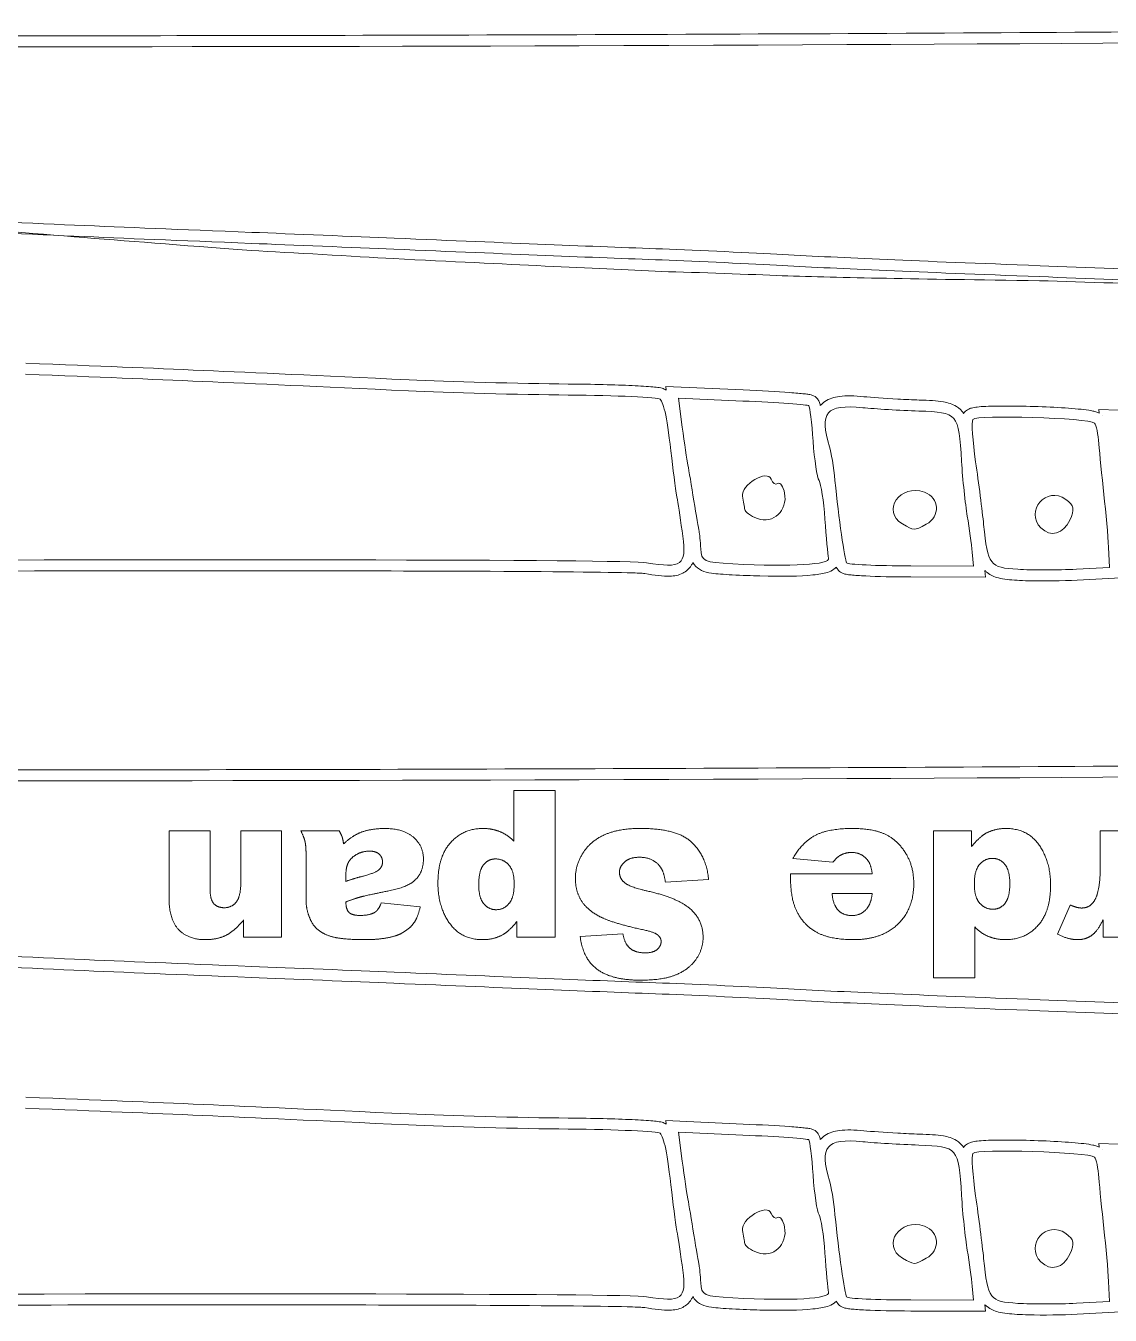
# Model space of a CAD drawing. Header units: millimetres. Extents: x 0 to 1091, y 0 to 786.
# Drawn here: x 519.5 to 814.9, y 61.6 to 413 of the extents above; entities that cross this region are included whole.
import ezdxf

# ---------------------------------------------------------------- set-up
doc = ezdxf.new("R2010")
doc.units = ezdxf.units.MM
doc.layers.get('0').update_dxf_attribs({"lineweight": 5})

msp = doc.modelspace()

# ---------------------------------------------------------------- linework, layer by layer
at = {"color": 1}
for p, q in [((693.95, 313.72), (693.82, 314.66)), ((693.82, 314.66), (714.93, 313.73)), ((698.34, 303.62), (697.28, 311.51)), ((697.28, 311.51), (714.79, 310.73)), ((811.77, 308.46), (828.77, 307.88)), ((811.88, 307.45), (811.77, 308.46)), ((814.44, 270.87), (814.68, 265.39)), ((777.34, 269.56), (777.67, 265.75)), ((777.67, 265.75), (760.61, 265.79)), ((780.79, 264.51), (780.95, 262.74)), ((814.68, 265.39), (805.7, 264.91)), ((780.95, 262.74), (760.61, 262.79)), ((817.81, 262.56), (805.87, 261.91)), ((652.46, 190.79), (652.46, 204.62)), ((652.46, 204.62), (663.68, 204.62)), ((663.68, 204.62), (663.68, 164.62)), ((558.55, 175.18), (558.55, 193.6)), ((558.55, 193.6), (569.71, 193.6)), ((569.71, 193.6), (569.71, 177.67)), ((578.08, 179.69), (578.08, 193.6)), ((578.08, 193.6), (589.19, 193.6)), ((589.19, 193.6), (589.19, 164.62)), ((594.46, 193.6), (604.88, 193.6)), ((766.76, 153.6), (766.76, 193.6)), ((766.76, 193.6), (777.16, 193.6)), ((777.16, 193.6), (777.16, 189.32)), ((812.19, 183.89), (812.19, 193.6)), ((812.19, 193.6), (823.35, 193.6)), ((595.85, 174.64), (595.85, 187.43)), ((739.39, 185.09), (728.45, 186.1)), ((606.71, 181.62), (606.71, 179.85)), ((705.51, 180.37), (693.75, 179.63)), ((727.83, 181.87), (750.09, 181.87)), ((727.83, 180.61), (727.83, 181.87)), ((750.06, 176.55), (739.12, 176.55)), ((616.34, 174.01), (626.95, 172.89)), ((800.54, 165.5), (803.98, 173.41)), ((578.85, 164.62), (578.85, 169.34)), ((653.28, 164.62), (653.28, 168.91)), ((812.96, 164.62), (812.96, 169.37)), ((670.53, 164.84), (682.18, 165.52)), ((777.98, 167.46), (777.98, 153.6)), ((589.19, 164.62), (578.85, 164.62)), ((663.68, 164.62), (653.28, 164.62)), ((823.35, 164.62), (812.96, 164.62)), ((777.98, 153.6), (766.76, 153.6)), ((693.95, 113.72), (693.82, 114.66)), ((693.82, 114.66), (714.93, 113.73)), ((698.34, 103.62), (697.28, 111.51)), ((697.28, 111.51), (714.79, 110.73)), ((811.77, 108.46), (828.77, 107.88)), ((811.88, 107.45), (811.77, 108.46)), ((814.44, 70.87), (814.68, 65.39)), ((777.34, 69.56), (777.67, 65.75)), ((777.67, 65.75), (760.61, 65.79)), ((780.79, 64.51), (780.95, 62.74)), ((814.68, 65.39), (805.7, 64.91)), ((780.95, 62.74), (760.61, 62.79)), ((817.81, 62.56), (805.87, 61.91))]:
    msp.add_line(p, q, dxfattribs=at)
for centre, start, end in [((777.52, 305.72), 148.2835, 148.2837), ((810.62, 304.7), 45.0014, 45.0016), ((743.09, 266.62), 210.7727, 210.7747), ((777.52, 105.72), 148.2835, 148.2837), ((810.62, 104.7), 45.0014, 45.0016), ((743.09, 66.62), 210.7727, 210.7747)]:
    msp.add_arc(centre, 3, start, end, dxfattribs=at)
for points, knots in [([(412.38, 410.99), (412.41, 410.98), (412.56, 410.96), (412.76, 410.95), (413.5, 410.89), (415.04, 410.83), (417.18, 410.77), (424.88, 410.57), (440.73, 410.43), (462.29, 410.35), (525.94, 410.1), (639.62, 410.34), (743.53, 410.84), (799.95, 411.12), (853.49, 411.47), (894.59, 411.87), (923.87, 412.16), (946.84, 412.47), (960, 412.79), (962.4, 412.85), (964.47, 412.91), (966.19, 412.96)], [0.0022543, 0.0022543, 0.0022543, 0.0022543, 0.0129974, 0.0129974, 0.0129974, 0.0511166, 0.0511166, 0.0511166, 0.1885339, 0.1885339, 0.1885339, 0.5942669, 0.5942669, 0.5942669, 0.8145502, 0.8145502, 0.8145502, 0.9714567, 0.9714567, 0.9714567, 1, 1, 1, 1]), ([(667.28, 315.36), (673.94, 315.3), (680.1, 315.14), (684.68, 314.93), (686.98, 314.82), (688.87, 314.71), (690.29, 314.58), (691, 314.52), (691.57, 314.45), (692.08, 314.37), (692.34, 314.33), (692.57, 314.29), (692.86, 314.21), (693.01, 314.16), (693.18, 314.11), (693.43, 314), (693.57, 313.94), (693.73, 313.87), (693.95, 313.72)], [0, 0, 0, 0, 0.5, 0.5, 0.5, 0.75, 0.75, 0.75, 0.875, 0.875, 0.875, 0.9375, 0.9375, 0.9375, 0.9708682, 0.9708682, 0.9708682, 0.9890761, 0.9890761, 0.9890761, 0.9890761]), ([(714.93, 313.73), (719.77, 313.51), (724.22, 313.26), (727.53, 313.02), (729.18, 312.9), (730.54, 312.79), (731.55, 312.69), (732.06, 312.63), (732.47, 312.58), (732.84, 312.52), (733.02, 312.49), (733.19, 312.47), (733.41, 312.41), (733.53, 312.38), (733.65, 312.35), (733.86, 312.27), (734, 312.21), (734.18, 312.15), (734.49, 311.94), (734.61, 311.85), (734.76, 311.74), (734.94, 311.57)], [0, 0, 0, 0, 0.5, 0.5, 0.5, 0.75, 0.75, 0.75, 0.875, 0.875, 0.875, 0.9375, 0.9375, 0.9375, 0.96875, 0.96875, 0.96875, 0.9909939, 0.9909939, 0.9909939, 0.9999993, 0.9999993, 0.9999993, 0.9999993]), ([(734.94, 311.57), (735.33, 311.17), (735.44, 310.93), (735.53, 310.74), (735.71, 310.38), (735.76, 310.2), (735.81, 310.02), (735.86, 309.83), (735.9, 309.66), (735.93, 309.49)], [0, 0, 0, 0, 0.0390532, 0.0390532, 0.0390532, 0.1130488, 0.1130488, 0.1130488, 0.1869036, 0.1869036, 0.1869036, 0.1869036]), ([(735.93, 309.49), (736.31, 309.92), (736.73, 310.29), (737.18, 310.6), (738.39, 311.4), (739.74, 311.78), (741.16, 311.97), (743.09, 312.23), (745.24, 312.15), (747.82, 311.9)], [0.5051432, 0.5051432, 0.5051432, 0.5051432, 0.5740705, 0.5740705, 0.5740705, 0.7554524, 0.7554524, 0.7554524, 1, 1, 1, 1]), ([(747.82, 311.9), (749.82, 311.7), (753.41, 311.45), (757.04, 311.26), (759.06, 311.15), (761.09, 311.05), (762.89, 310.99)], [0, 0, 0, 0, 0.64318, 0.64318, 0.64318, 1, 1, 1, 1]), ([(762.89, 310.99), (765.56, 310.9), (767.64, 310.83), (769.52, 310.49), (770.73, 310.27), (771.91, 309.92), (772.99, 309.24), (773.76, 308.75), (774.45, 308.08), (774.99, 307.33)], [0, 0, 0, 0, 0.25, 0.25, 0.25, 0.4118412, 0.4118412, 0.4118412, 0.5281741, 0.5281741, 0.5281741, 0.5281741]), ([(774.97, 307.3), (775.34, 307.9), (775.73, 308.16), (776.02, 308.34), (776.5, 308.64), (776.8, 308.72), (777.08, 308.8), (777.65, 308.96), (778.13, 309.03), (778.7, 309.09), (780.06, 309.24), (781.82, 309.32), (783.94, 309.35), (788.72, 309.42), (795.16, 309.26), (800.6, 308.96), (803.32, 308.8), (805.78, 308.61), (807.7, 308.39), (808.66, 308.27), (809.47, 308.16), (810.19, 308), (810.55, 307.93), (810.88, 307.85), (811.24, 307.72), (811.43, 307.66), (811.63, 307.58), (811.88, 307.45)], [0, 0, 0, 0, 0.0201185, 0.0201185, 0.0201185, 0.0537207, 0.0537207, 0.0537207, 0.1211751, 0.1211751, 0.1211751, 0.2802777, 0.2802777, 0.2802777, 0.6401389, 0.6401389, 0.6401389, 0.8200694, 0.8200694, 0.8200694, 0.9100347, 0.9100347, 0.9100347, 0.9550174, 0.9550174, 0.9550174, 0.9782004, 0.9782004, 0.9782004, 0.9782004]), ([(688.13, 263.73), (688.1, 263.73), (687.95, 263.75), (687.75, 263.76), (687.01, 263.82), (685.47, 263.88), (683.33, 263.94), (675.63, 264.14), (659.78, 264.28), (638.22, 264.36), (574.57, 264.61), (460.89, 264.38), (356.98, 263.87), (300.56, 263.6), (247.02, 263.24), (205.92, 262.84), (176.64, 262.55), (153.67, 262.24), (140.51, 261.92), (138.11, 261.87), (136.04, 261.81), (134.32, 261.75)], [0.0022543, 0.0022543, 0.0022543, 0.0022543, 0.0129974, 0.0129974, 0.0129974, 0.0511166, 0.0511166, 0.0511166, 0.1885339, 0.1885339, 0.1885339, 0.5942669, 0.5942669, 0.5942669, 0.8145502, 0.8145502, 0.8145502, 0.9714567, 0.9714567, 0.9714567, 1, 1, 1, 1]), ([(701.19, 266.73), (701.07, 266.45), (700.94, 266.18), (700.77, 265.91), (700.24, 265.02), (699.38, 264.25), (698.46, 263.79), (697.33, 263.23), (696.17, 263.06), (694.97, 263.02), (693.03, 262.96), (690.88, 263.25), (688.13, 263.73)], [0.3597633, 0.3597633, 0.3597633, 0.3597633, 0.4025554, 0.4025554, 0.4025554, 0.5444574, 0.5444574, 0.5444574, 0.7188133, 0.7188133, 0.7188133, 0.9997599, 0.9997599, 0.9997599, 0.9997599]), ([(711.95, 263.37), (709.55, 263.49), (707.77, 263.6), (706.29, 263.83), (705.31, 263.98), (704.44, 264.17), (703.56, 264.58), (702.83, 264.92), (702.1, 265.46), (701.57, 266.15), (701.42, 266.34), (701.3, 266.53), (701.19, 266.73)], [0, 0, 0, 0, 0.30112, 0.30112, 0.30112, 0.4996025, 0.4996025, 0.4996025, 0.6628077, 0.6628077, 0.6628077, 0.7068648, 0.7068648, 0.7068648, 0.7068648]), ([(740.3, 265.48), (740.12, 265.27), (739.92, 265.1), (739.74, 264.96), (739.07, 264.46), (738.5, 264.25), (737.89, 264.05), (736.76, 263.7), (735.49, 263.5), (733.92, 263.34), (730.47, 262.98), (725.61, 262.9), (719.5, 263.06), (717.16, 263.13), (714.64, 263.23), (711.95, 263.37)], [0.088135, 0.088135, 0.088135, 0.088135, 0.1162655, 0.1162655, 0.1162655, 0.2190957, 0.2190957, 0.2190957, 0.4124172, 0.4124172, 0.4124172, 0.8371662, 0.8371662, 0.8371662, 1, 1, 1, 1]), ([(760.61, 262.79), (755.88, 262.8), (751.53, 262.9), (748.29, 263.06), (746.67, 263.13), (745.33, 263.22), (744.31, 263.33), (743.79, 263.38), (743.37, 263.44), (742.94, 263.52), (742.73, 263.56), (742.53, 263.61), (742.22, 263.72), (742.06, 263.77), (741.87, 263.84), (741.58, 264.02), (741.35, 264.16), (741.03, 264.35), (740.67, 264.85), (740.61, 264.92), (740.56, 265), (740.51, 265.09)], [0.0000003, 0.0000003, 0.0000003, 0.0000003, 0.5, 0.5, 0.5, 0.75, 0.75, 0.75, 0.875, 0.875, 0.875, 0.9375, 0.9375, 0.9375, 0.970283, 0.970283, 0.970283, 0.9962927, 0.9962927, 0.9962927, 1, 1, 1, 1]), ([(789.52, 261.88), (787.56, 262.01), (785.97, 262.12), (784.43, 262.51), (783.37, 262.79), (782.3, 263.23), (781.37, 263.99), (781.16, 264.15), (780.97, 264.33), (780.79, 264.51)], [0, 0, 0, 0, 0.25, 0.25, 0.25, 0.4217936, 0.4217936, 0.4217936, 0.4593617, 0.4593617, 0.4593617, 0.4593617]), ([(805.87, 261.91), (801.91, 261.7), (796.67, 261.64), (792.64, 261.75), (791.49, 261.78), (790.43, 261.82), (789.52, 261.88)], [0.0000006, 0.0000006, 0.0000006, 0.0000006, 0.778128, 0.778128, 0.778128, 1, 1, 1, 1]), ([(412.38, 210.99), (412.41, 210.98), (412.56, 210.96), (412.76, 210.95), (413.5, 210.89), (415.04, 210.83), (417.18, 210.77), (424.88, 210.57), (440.73, 210.43), (462.29, 210.35), (525.94, 210.1), (639.62, 210.34), (743.53, 210.84), (799.95, 211.12), (853.49, 211.47), (894.59, 211.87), (923.87, 212.16), (946.84, 212.47), (960, 212.79), (962.4, 212.85), (964.47, 212.91), (966.19, 212.96)], [0.0022543, 0.0022543, 0.0022543, 0.0022543, 0.0129974, 0.0129974, 0.0129974, 0.0511166, 0.0511166, 0.0511166, 0.1885339, 0.1885339, 0.1885339, 0.5942669, 0.5942669, 0.5942669, 0.8145502, 0.8145502, 0.8145502, 0.9714567, 0.9714567, 0.9714567, 1, 1, 1, 1]), ([(667.28, 115.36), (673.94, 115.3), (680.1, 115.14), (684.68, 114.93), (686.98, 114.82), (688.87, 114.71), (690.29, 114.58), (691, 114.52), (691.57, 114.45), (692.08, 114.37), (692.34, 114.33), (692.57, 114.29), (692.86, 114.21), (693.01, 114.16), (693.18, 114.11), (693.43, 114), (693.57, 113.94), (693.73, 113.87), (693.95, 113.72)], [0, 0, 0, 0, 0.5, 0.5, 0.5, 0.75, 0.75, 0.75, 0.875, 0.875, 0.875, 0.9375, 0.9375, 0.9375, 0.9708682, 0.9708682, 0.9708682, 0.9890761, 0.9890761, 0.9890761, 0.9890761]), ([(714.93, 113.73), (719.77, 113.51), (724.22, 113.26), (727.53, 113.02), (729.18, 112.9), (730.54, 112.79), (731.55, 112.69), (732.06, 112.63), (732.47, 112.58), (732.84, 112.52), (733.02, 112.49), (733.19, 112.47), (733.41, 112.41), (733.53, 112.38), (733.65, 112.35), (733.86, 112.27), (734, 112.21), (734.18, 112.15), (734.49, 111.94), (734.61, 111.85), (734.76, 111.74), (734.94, 111.57)], [0, 0, 0, 0, 0.5, 0.5, 0.5, 0.75, 0.75, 0.75, 0.875, 0.875, 0.875, 0.9375, 0.9375, 0.9375, 0.96875, 0.96875, 0.96875, 0.9909939, 0.9909939, 0.9909939, 0.9999993, 0.9999993, 0.9999993, 0.9999993]), ([(734.94, 111.57), (735.33, 111.17), (735.44, 110.93), (735.53, 110.74), (735.71, 110.38), (735.76, 110.2), (735.81, 110.02), (735.86, 109.83), (735.9, 109.66), (735.93, 109.49)], [0, 0, 0, 0, 0.0390532, 0.0390532, 0.0390532, 0.1130488, 0.1130488, 0.1130488, 0.1869036, 0.1869036, 0.1869036, 0.1869036]), ([(735.93, 109.49), (736.31, 109.92), (736.73, 110.29), (737.18, 110.6), (738.39, 111.4), (739.74, 111.78), (741.16, 111.97), (743.09, 112.23), (745.24, 112.15), (747.82, 111.9)], [0.5051432, 0.5051432, 0.5051432, 0.5051432, 0.5740705, 0.5740705, 0.5740705, 0.7554524, 0.7554524, 0.7554524, 1, 1, 1, 1]), ([(747.82, 111.9), (749.82, 111.7), (753.41, 111.45), (757.04, 111.26), (759.06, 111.15), (761.09, 111.05), (762.89, 110.99)], [0, 0, 0, 0, 0.64318, 0.64318, 0.64318, 1, 1, 1, 1]), ([(762.89, 110.99), (765.56, 110.9), (767.64, 110.83), (769.52, 110.49), (770.73, 110.27), (771.91, 109.92), (772.99, 109.24), (773.76, 108.75), (774.45, 108.08), (774.99, 107.33)], [0, 0, 0, 0, 0.25, 0.25, 0.25, 0.4118412, 0.4118412, 0.4118412, 0.5281741, 0.5281741, 0.5281741, 0.5281741]), ([(774.97, 107.3), (775.34, 107.9), (775.73, 108.16), (776.02, 108.34), (776.5, 108.64), (776.8, 108.72), (777.08, 108.8), (777.65, 108.96), (778.13, 109.03), (778.7, 109.09), (780.06, 109.24), (781.82, 109.32), (783.94, 109.35), (788.72, 109.42), (795.16, 109.26), (800.6, 108.96), (803.32, 108.8), (805.78, 108.61), (807.7, 108.39), (808.66, 108.27), (809.47, 108.16), (810.19, 108), (810.55, 107.93), (810.88, 107.85), (811.24, 107.72), (811.43, 107.66), (811.63, 107.58), (811.88, 107.45)], [0, 0, 0, 0, 0.0201185, 0.0201185, 0.0201185, 0.0537207, 0.0537207, 0.0537207, 0.1211751, 0.1211751, 0.1211751, 0.2802777, 0.2802777, 0.2802777, 0.6401389, 0.6401389, 0.6401389, 0.8200694, 0.8200694, 0.8200694, 0.9100347, 0.9100347, 0.9100347, 0.9550174, 0.9550174, 0.9550174, 0.9782004, 0.9782004, 0.9782004, 0.9782004]), ([(688.13, 63.73), (688.1, 63.73), (687.95, 63.75), (687.75, 63.76), (687.01, 63.82), (685.47, 63.88), (683.33, 63.94), (675.63, 64.14), (659.78, 64.28), (638.22, 64.36), (574.57, 64.61), (460.89, 64.38), (356.98, 63.87), (300.56, 63.6), (247.02, 63.24), (205.92, 62.84), (176.64, 62.55), (153.67, 62.24), (140.51, 61.92), (138.11, 61.87), (136.04, 61.81), (134.32, 61.75)], [0.0022543, 0.0022543, 0.0022543, 0.0022543, 0.0129974, 0.0129974, 0.0129974, 0.0511166, 0.0511166, 0.0511166, 0.1885339, 0.1885339, 0.1885339, 0.5942669, 0.5942669, 0.5942669, 0.8145502, 0.8145502, 0.8145502, 0.9714567, 0.9714567, 0.9714567, 1, 1, 1, 1]), ([(701.19, 66.73), (701.07, 66.45), (700.94, 66.18), (700.77, 65.91), (700.24, 65.02), (699.38, 64.25), (698.46, 63.79), (697.33, 63.23), (696.17, 63.06), (694.97, 63.02), (693.03, 62.96), (690.88, 63.25), (688.13, 63.73)], [0.3597633, 0.3597633, 0.3597633, 0.3597633, 0.4025554, 0.4025554, 0.4025554, 0.5444574, 0.5444574, 0.5444574, 0.7188133, 0.7188133, 0.7188133, 0.9997599, 0.9997599, 0.9997599, 0.9997599]), ([(711.95, 63.37), (709.55, 63.49), (707.77, 63.6), (706.29, 63.83), (705.31, 63.98), (704.44, 64.17), (703.56, 64.58), (702.83, 64.92), (702.1, 65.46), (701.57, 66.15), (701.42, 66.34), (701.3, 66.53), (701.19, 66.73)], [0, 0, 0, 0, 0.30112, 0.30112, 0.30112, 0.4996025, 0.4996025, 0.4996025, 0.6628077, 0.6628077, 0.6628077, 0.7068648, 0.7068648, 0.7068648, 0.7068648]), ([(740.3, 65.48), (740.12, 65.27), (739.92, 65.1), (739.74, 64.96), (739.07, 64.46), (738.5, 64.25), (737.89, 64.05), (736.76, 63.7), (735.49, 63.5), (733.92, 63.34), (730.47, 62.98), (725.61, 62.9), (719.5, 63.06), (717.16, 63.13), (714.64, 63.23), (711.95, 63.37)], [0.088135, 0.088135, 0.088135, 0.088135, 0.1162655, 0.1162655, 0.1162655, 0.2190957, 0.2190957, 0.2190957, 0.4124172, 0.4124172, 0.4124172, 0.8371662, 0.8371662, 0.8371662, 1, 1, 1, 1]), ([(760.61, 62.79), (755.88, 62.8), (751.53, 62.9), (748.29, 63.06), (746.67, 63.13), (745.33, 63.22), (744.31, 63.33), (743.79, 63.38), (743.37, 63.44), (742.94, 63.52), (742.73, 63.56), (742.53, 63.61), (742.22, 63.72), (742.06, 63.77), (741.87, 63.84), (741.58, 64.02), (741.35, 64.16), (741.03, 64.35), (740.67, 64.85), (740.61, 64.92), (740.56, 65), (740.51, 65.09)], [0.0000003, 0.0000003, 0.0000003, 0.0000003, 0.5, 0.5, 0.5, 0.75, 0.75, 0.75, 0.875, 0.875, 0.875, 0.9375, 0.9375, 0.9375, 0.970283, 0.970283, 0.970283, 0.9962927, 0.9962927, 0.9962927, 1, 1, 1, 1]), ([(789.52, 61.88), (787.56, 62.01), (785.97, 62.12), (784.43, 62.51), (783.37, 62.79), (782.3, 63.23), (781.37, 63.99), (781.16, 64.15), (780.97, 64.33), (780.79, 64.51)], [0, 0, 0, 0, 0.25, 0.25, 0.25, 0.4217936, 0.4217936, 0.4217936, 0.4593617, 0.4593617, 0.4593617, 0.4593617]), ([(805.87, 61.91), (801.91, 61.7), (796.67, 61.64), (792.64, 61.75), (791.49, 61.78), (790.43, 61.82), (789.52, 61.88)], [0.0000006, 0.0000006, 0.0000006, 0.0000006, 0.778128, 0.778128, 0.778128, 1, 1, 1, 1])]:
    msp.add_open_spline(points, degree=3, knots=knots, dxfattribs=at)
for points, degree in [([(411.88, 408.03), (422.52, 406.2), (905.51, 407.89), (966.29, 409.97)], 3), ([(581.11, 356.68), (540.34, 358.28), (527.77, 358.83), (476.74, 361.23)], 3), ([(580.95, 351.73), (540.26, 354.83), (527.72, 355.83), (476.81, 360.1)], 3), ([(581, 353.68), (540.22, 355.28), (527.63, 355.83), (476.6, 358.23)], 3), ([(619.88, 355.1), (609.22, 355.55), (591.77, 356.26), (581.11, 356.68)], 3), ([(692.94, 352.15), (673.97, 352.86), (651.62, 353.77), (619.88, 355.1)], 3), ([(619.68, 349.52), (609.03, 350.15), (591.6, 351.14), (580.95, 351.73)], 3), ([(619.75, 352.1), (609.1, 352.55), (591.65, 353.26), (581, 353.68)], 3), ([(692.83, 349.15), (673.85, 349.86), (651.49, 350.77), (619.75, 352.1)], 3), ([(725.74, 350.65), (717.54, 351.1), (702.78, 351.78), (692.94, 352.15)], 3), ([(692.72, 346.02), (673.76, 346.88), (651.41, 347.95), (619.68, 349.52)], 3), ([(725.57, 347.65), (717.41, 348.1), (702.64, 348.78), (692.83, 349.15)], 3), ([(795.82, 347.6), (761.73, 348.89), (742.13, 349.74), (725.74, 350.65)], 3), ([(725.53, 344.85), (717.33, 345.23), (702.56, 345.75), (692.72, 346.02)], 3), ([(795.67, 343.5), (761.55, 343.96), (741.94, 344.34), (725.53, 344.85)], 3), ([(795.71, 344.61), (761.61, 345.89), (741.99, 346.74), (725.57, 347.65)], 3), ([(832.22, 343.15), (824.44, 343.49), (808, 344.14), (795.71, 344.61)], 3), ([(832.35, 346.15), (824.56, 346.48), (808.12, 347.14), (795.82, 347.6)], 3), ([(832.21, 342.36), (824.41, 342.63), (807.97, 343.14), (795.67, 343.5)], 3), ([(519.51, 321.03), (560.29, 319.43), (572.88, 318.88), (623.91, 316.48)], 3), ([(519.4, 318.03), (560.17, 316.43), (572.74, 315.88), (623.77, 313.49)], 3), ([(623.91, 316.48), (634.49, 315.99), (654.07, 315.48), (667.28, 315.36)], 3), ([(623.77, 313.49), (634.43, 312.99), (654, 312.48), (667.26, 312.36)], 3), ([(667.26, 312.36), (680.51, 312.24), (691.77, 311.72), (692.28, 311.22)], 3), ([(692.28, 311.22), (693.4, 310.09), (694.2, 306.09), (695.45, 295.19)], 3), ([(714.79, 310.73), (724.43, 310.3), (732.54, 309.72), (732.82, 309.44)], 3), ([(732.82, 309.44), (733.09, 309.17), (733.61, 304.82), (733.97, 299.77)], 3), ([(738.48, 298.23), (735.55, 307.63), (737.48, 309.9), (747.52, 308.91)], 3), ([(747.52, 308.91), (750.8, 308.59), (757.67, 308.17), (762.78, 307.99)], 3), ([(762.78, 307.99), (773.44, 307.62), (773.61, 307.42), (774.41, 294.28)], 3), ([(778.24, 294.14), (777.42, 299.82), (777.09, 305.03), (777.52, 305.72)], 3), ([(777.52, 305.72), (778.35, 307.07), (809.21, 306.12), (810.62, 304.7)], 3), ([(699.87, 293.26), (699.62, 294.62), (698.93, 299.28), (698.34, 303.62)], 3), ([(810.62, 304.7), (811.09, 304.23), (811.63, 301.69), (811.82, 299.05)], 3), ([(733.97, 299.77), (734.32, 294.73), (735.05, 289.9), (735.59, 289.03)], 3), ([(811.82, 299.05), (812.01, 296.41), (812.62, 290.22), (813.18, 285.3)], 3), ([(695.45, 295.19), (695.99, 290.57), (696.68, 285.45), (696.99, 283.81)], 3), ([(739.93, 289.03), (739.56, 292.72), (738.9, 296.86), (738.48, 298.23)], 3), ([(701.49, 283.57), (700.85, 287.54), (700.12, 291.9), (699.87, 293.26)], 3), ([(722.54, 289.39), (721.58, 292.27), (714.16, 287.85), (714.76, 284.76)], 3), ([(774.41, 294.28), (774.71, 289.37), (775.42, 282.67), (775.98, 279.37)], 3), ([(780.43, 277.1), (780.04, 280.79), (779.06, 288.45), (778.24, 294.14)], 3), ([(724.37, 288.25), (723.71, 287.85), (722.89, 288.36), (722.54, 289.39)], 3), ([(726.2, 285.64), (725.85, 287.48), (725.02, 288.66), (724.37, 288.25)], 3), ([(735.59, 289.03), (736.13, 288.16), (736.85, 283.44), (737.2, 278.55)], 3), ([(743.09, 266.62), (742.57, 267.5), (740.97, 278.84), (739.93, 289.03)], 3), ([(764.31, 285.88), (757.7, 288.33), (752.41, 280.67), (758.33, 277.22)], 3), ([(714.76, 284.76), (715.02, 283.41), (715.29, 281.79), (715.35, 281.15)], 3), ([(718.82, 278.72), (723.09, 277.11), (727.11, 280.88), (726.2, 285.64)], 3), ([(764.77, 277.15), (768.71, 279.26), (768.44, 284.36), (764.31, 285.88)], 3), ([(802.8, 283.91), (797.57, 287.73), (791.46, 280.72), (796.03, 276.15)], 3), ([(813.18, 285.3), (813.74, 280.38), (814.31, 273.89), (814.44, 270.87)], 3), ([(696.99, 283.81), (697.3, 282.17), (697.97, 277.7), (698.48, 273.89)], 3), ([(702.9, 275.23), (702.76, 275.85), (702.12, 279.6), (701.49, 283.57)], 3), ([(715.35, 281.15), (715.41, 280.51), (716.97, 279.41), (718.82, 278.72)], 3), ([(803.89, 278.26), (805.27, 281.28), (805.09, 282.24), (802.8, 283.91)], 3), ([(737.2, 278.55), (737.54, 273.66), (737.99, 268.88), (738.2, 267.93)], 3), ([(775.98, 279.37), (776.54, 276.07), (777.15, 271.66), (777.34, 269.56)], 3), ([(796.03, 276.15), (798.66, 273.52), (802.16, 274.45), (803.89, 278.26)], 3), ([(703.35, 270.46), (703.25, 272.47), (703.05, 274.62), (702.9, 275.23)], 3), ([(758.33, 277.22), (761.6, 275.31), (761.33, 275.31), (764.77, 277.15)], 3), ([(789.72, 264.88), (782.01, 265.37), (781.61, 265.89), (780.43, 277.1)], 3), ([(698.48, 273.89), (699.53, 266.03), (698.19, 265.05), (688.63, 266.68)], 3), ([(688.63, 266.68), (677.99, 268.51), (195, 266.82), (134.22, 264.75)], 3), ([(712.11, 266.36), (704.19, 266.78), (703.52, 267.09), (703.35, 270.46)], 3), ([(738.2, 267.93), (738.59, 266.12), (728.46, 265.51), (712.11, 266.36)], 3), ([(740.51, 265.09), (740.41, 265.25), (740.35, 265.38), (740.3, 265.48)], 3), ([(760.61, 265.79), (751.23, 265.82), (743.35, 266.19), (743.09, 266.62)], 3), ([(805.7, 264.91), (800.77, 264.64), (793.57, 264.63), (789.72, 264.88)], 3), ([(411.88, 208.03), (422.52, 206.2), (905.51, 207.89), (966.29, 209.97)], 3), ([(595.59, 190.64), (595.33, 191.8), (594.46, 193.6)], 2), ([(604.88, 193.6), (605.51, 192.48), (605.7, 191.9)], 2), ([(610.42, 193.05), (613.36, 194.26), (617.27, 194.26)], 2), ([(617.27, 194.26), (622.45, 194.26), (625.14, 191.85)], 2), ([(635.25, 190.45), (638.71, 194.26), (644.01, 194.26)], 2), ([(644.01, 194.26), (646.57, 194.26), (648.69, 193.38)], 2), ([(648.69, 193.38), (650.8, 192.51), (652.46, 190.79)], 2), ([(677.29, 192.6), (681.11, 194.28), (686.93, 194.28)], 2), ([(686.93, 194.28), (697.13, 194.28), (701.06, 190.35)], 2), ([(734.51, 192.36), (738.06, 194.26), (744.69, 194.26)], 2), ([(744.69, 194.26), (750.45, 194.26), (753.75, 192.63)], 2), ([(781.14, 193), (783.54, 194.26), (786.49, 194.26)], 2), ([(786.49, 194.26), (792.41, 194.26), (795.53, 189.75)], 2), ([(595.85, 187.43), (595.85, 189.48), (595.59, 190.64)], 2), ([(605.7, 191.9), (605.89, 191.31), (606.08, 190.05)], 2), ([(606.08, 190.05), (608.26, 192.15), (610.42, 193.05)], 2), ([(625.14, 191.85), (627.83, 189.45), (627.83, 185.93)], 2), ([(631.78, 179.41), (631.78, 186.64), (635.25, 190.45)], 2), ([(671.35, 187.68), (673.47, 190.93), (677.29, 192.6)], 2), ([(701.06, 190.35), (704.99, 186.42), (705.51, 180.37)], 2), ([(728.45, 186.1), (730.96, 190.46), (734.51, 192.36)], 2), ([(753.75, 192.63), (757.05, 191.01), (759.22, 187.47)], 2), ([(777.16, 189.32), (779.34, 192.05), (781.14, 193)], 2), ([(795.53, 189.75), (798.66, 185.25), (798.66, 178.81)], 2), ([(609.64, 187.19), (608.04, 186.29), (607.38, 184.99)], 2), ([(613.09, 188.09), (611.24, 188.09), (609.64, 187.19)], 2), ([(615.78, 187.26), (614.87, 188.09), (613.09, 188.09)], 2), ([(616.69, 185.11), (616.69, 186.42), (615.78, 187.26)], 2), ([(669.22, 180.59), (669.22, 184.43), (671.35, 187.68)], 2), ([(686.73, 186.42), (684.09, 186.42), (682.66, 185.18)], 2), ([(692.19, 184), (690.28, 186.42), (686.73, 186.42)], 2), ([(741.33, 186.92), (740.43, 186.4), (739.39, 185.09)], 2), ([(744.44, 187.73), (742.81, 187.73), (741.33, 186.92)], 2), ([(748.64, 185.85), (747.03, 187.73), (744.44, 187.73)], 2), ([(759.22, 187.47), (761.39, 183.94), (761.39, 179.17)], 2), ([(607.38, 184.99), (606.71, 183.7), (606.71, 181.62)], 2), ([(611.48, 181.29), (614.87, 182.2), (615.77, 183.07)], 2), ([(615.77, 183.07), (616.69, 183.97), (616.69, 185.11)], 2), ([(627.83, 185.93), (627.83, 182.63), (625.89, 180.5)], 2), ([(644.2, 184.36), (642.89, 182.77), (642.89, 178.95)], 2), ([(647.44, 185.96), (645.51, 185.96), (644.2, 184.36)], 2), ([(651.1, 184.3), (649.65, 185.96), (647.44, 185.96)], 2), ([(652.55, 179.19), (652.55, 182.63), (651.1, 184.3)], 2), ([(682.66, 185.18), (681.22, 183.94), (681.22, 182.3)], 2), ([(693.75, 179.63), (693.36, 182.5), (692.19, 184)], 2), ([(750.09, 181.87), (749.79, 184.54), (748.64, 185.85)], 2), ([(779.31, 184.46), (777.89, 182.8), (777.89, 179.03)], 2), ([(782.86, 186.12), (780.73, 186.12), (779.31, 184.46)], 2), ([(786.2, 184.47), (784.85, 186.12), (782.86, 186.12)], 2), ([(787.55, 179.28), (787.55, 182.82), (786.2, 184.47)], 2), ([(810.47, 174.39), (812.19, 176.93), (812.19, 183.89)], 2), ([(576.83, 174.2), (578.08, 175.73), (578.08, 179.69)], 2), ([(606.71, 179.85), (609, 180.67), (611.48, 181.29)], 2), ([(625.89, 180.5), (623.95, 178.38), (618.74, 177.34)], 2), ([(634.96, 168.42), (631.78, 172.86), (631.78, 179.41)], 2), ([(651.13, 173.79), (652.55, 175.46), (652.55, 179.19)], 2), ([(670.81, 174.66), (669.22, 177.31), (669.22, 180.59)], 2), ([(681.22, 182.3), (681.22, 180.75), (682.59, 179.52)], 2), ([(682.59, 179.52), (683.95, 178.29), (688.92, 177.2)], 2), ([(729.71, 171.31), (727.83, 174.88), (727.83, 180.61)], 2), ([(786.24, 173.87), (787.55, 175.48), (787.55, 179.28)], 2), ([(569.71, 177.67), (569.71, 174.94), (570.72, 173.81)], 2), ([(618.74, 177.34), (612.49, 176.08), (610.64, 175.58)], 2), ([(642.89, 178.95), (642.89, 175.43), (644.25, 173.78)], 2), ([(688.92, 177.2), (697.05, 175.37), (700.51, 172.35)], 2), ([(739.12, 176.55), (739.45, 173.33), (740.85, 171.94)], 2), ([(748.78, 172.65), (749.79, 173.96), (750.06, 176.55)], 2), ([(761.39, 179.17), (761.39, 172.37), (757.03, 168.17)], 2), ([(777.89, 179.03), (777.89, 175.62), (779.34, 173.94)], 2), ([(798.66, 178.81), (798.66, 171.61), (795.21, 167.79)], 2), ([(561.15, 166.71), (558.55, 169.45), (558.55, 175.18)], 2), ([(570.72, 173.81), (571.73, 172.67), (573.56, 172.67)], 2), ([(573.56, 172.67), (575.57, 172.67), (576.83, 174.2)], 2), ([(596.67, 170.34), (595.85, 172.59), (595.85, 174.64)], 2), ([(610.64, 175.58), (608.78, 175.07), (606.71, 174.26)], 2), ([(606.71, 174.26), (606.71, 172.21), (607.55, 171.39)], 2), ([(614.62, 171.44), (615.68, 172.13), (616.34, 174.01)], 2), ([(626.95, 172.89), (626.35, 170.11), (625.22, 168.51)], 2), ([(644.25, 173.78), (645.62, 172.13), (647.58, 172.13)], 2), ([(647.58, 172.13), (649.71, 172.13), (651.13, 173.79)], 2), ([(675.92, 170.23), (672.41, 172.02), (670.81, 174.66)], 2), ([(700.51, 172.35), (704.01, 169.32), (704.01, 164.62)], 2), ([(744.55, 170.54), (747.2, 170.54), (748.78, 172.65)], 2), ([(779.34, 173.94), (780.79, 172.26), (783, 172.26)], 2), ([(783, 172.26), (784.93, 172.26), (786.24, 173.87)], 2), ([(803.98, 173.41), (805.94, 172.59), (807.09, 172.59)], 2), ([(807.09, 172.59), (809.27, 172.59), (810.47, 174.39)], 2), ([(578.85, 169.34), (576.53, 166.45), (574.16, 165.21)], 2), ([(598.9, 166.86), (597.48, 168.09), (596.67, 170.34)], 2), ([(607.55, 171.39), (608.4, 170.57), (610.53, 170.57)], 2), ([(610.53, 170.57), (613.26, 170.57), (614.62, 171.44)], 2), ([(653.28, 168.91), (651.13, 166.21), (649.33, 165.25)], 2), ([(687.53, 166.7), (679.42, 168.44), (675.92, 170.23)], 2), ([(735.19, 165.85), (731.59, 167.73), (729.71, 171.31)], 2), ([(740.85, 171.94), (742.26, 170.54), (744.55, 170.54)], 2), ([(812.96, 169.37), (811.45, 166.29), (809.86, 165.13)], 2), ([(568.37, 163.97), (563.76, 163.97), (561.15, 166.71)], 2), ([(574.16, 165.21), (571.78, 163.97), (568.37, 163.97)], 2), ([(603.95, 164.53), (600.92, 165.09), (598.9, 166.86)], 2), ([(621.96, 165.74), (620.43, 164.9), (617.76, 164.43)], 2), ([(625.22, 168.51), (624.09, 166.92), (621.96, 165.74)], 2), ([(643.95, 163.97), (638.14, 163.97), (634.96, 168.42)], 2), ([(649.33, 165.25), (646.9, 163.97), (643.95, 163.97)], 2), ([(682.18, 165.52), (682.64, 162.82), (684.13, 161.6)], 2), ([(691.67, 165.22), (690.8, 166.02), (687.53, 166.7)], 2), ([(692.57, 163.5), (692.57, 164.46), (691.67, 165.22)], 2), ([(745.02, 163.97), (738.79, 163.97), (735.19, 165.85)], 2), ([(757.03, 168.17), (752.68, 163.97), (745.02, 163.97)], 2), ([(781.73, 164.84), (779.61, 165.72), (777.98, 167.46)], 2), ([(795.21, 167.79), (791.75, 163.97), (786.43, 163.97)], 2), ([(805.92, 163.97), (803.46, 163.97), (800.54, 165.5)], 2), ([(809.86, 165.13), (808.26, 163.97), (805.92, 163.97)], 2), ([(611.97, 163.97), (606.98, 163.97), (603.95, 164.53)], 2), ([(617.76, 164.43), (615.08, 163.97), (611.97, 163.97)], 2), ([(675.32, 155.77), (671.29, 158.62), (670.53, 164.84)], 2), ([(691.48, 161.28), (692.57, 162.2), (692.57, 163.5)], 2), ([(704.01, 164.62), (704.01, 161.54), (702.22, 158.8)], 2), ([(786.43, 163.97), (783.84, 163.97), (781.73, 164.84)], 2), ([(581, 153.68), (540.22, 155.28), (527.63, 155.83), (476.6, 158.23)], 3), ([(581.11, 156.68), (540.34, 158.28), (527.77, 158.83), (476.74, 161.23)], 3), ([(684.13, 161.6), (685.62, 160.37), (688.24, 160.37)], 2), ([(688.24, 160.37), (690.39, 160.37), (691.48, 161.28)], 2), ([(702.22, 158.8), (700.43, 156.06), (696.84, 154.49)], 2), ([(619.88, 155.1), (609.22, 155.55), (591.77, 156.26), (581.11, 156.68)], 3), ([(692.94, 152.15), (673.97, 152.86), (651.62, 153.77), (619.88, 155.1)], 3), ([(687.01, 152.92), (679.34, 152.92), (675.32, 155.77)], 2), ([(619.75, 152.1), (609.1, 152.55), (591.65, 153.26), (581, 153.68)], 3), ([(692.83, 149.15), (673.85, 149.86), (651.49, 150.77), (619.75, 152.1)], 3), ([(696.84, 154.49), (693.26, 152.92), (687.01, 152.92)], 2), ([(725.74, 150.65), (717.54, 151.1), (702.78, 151.78), (692.94, 152.15)], 3), ([(725.57, 147.65), (717.41, 148.1), (702.64, 148.78), (692.83, 149.15)], 3), ([(795.71, 144.61), (761.61, 145.89), (741.99, 146.74), (725.57, 147.65)], 3), ([(795.82, 147.6), (761.73, 148.89), (742.13, 149.74), (725.74, 150.65)], 3), ([(832.35, 146.15), (824.56, 146.48), (808.12, 147.14), (795.82, 147.6)], 3), ([(832.22, 143.15), (824.44, 143.49), (808, 144.14), (795.71, 144.61)], 3), ([(519.51, 121.03), (560.29, 119.43), (572.88, 118.88), (623.91, 116.48)], 3), ([(519.4, 118.03), (560.17, 116.43), (572.74, 115.88), (623.77, 113.49)], 3), ([(623.91, 116.48), (634.49, 115.99), (654.07, 115.48), (667.28, 115.36)], 3), ([(623.77, 113.49), (634.43, 112.99), (654, 112.48), (667.26, 112.36)], 3), ([(667.26, 112.36), (680.51, 112.24), (691.77, 111.72), (692.28, 111.22)], 3), ([(692.28, 111.22), (693.4, 110.09), (694.2, 106.09), (695.45, 95.19)], 3), ([(714.79, 110.73), (724.43, 110.3), (732.54, 109.72), (732.82, 109.44)], 3), ([(732.82, 109.44), (733.09, 109.17), (733.61, 104.82), (733.97, 99.77)], 3), ([(738.48, 98.23), (735.55, 107.63), (737.48, 109.9), (747.52, 108.91)], 3), ([(747.52, 108.91), (750.8, 108.59), (757.67, 108.17), (762.78, 107.99)], 3), ([(762.78, 107.99), (773.44, 107.62), (773.61, 107.42), (774.41, 94.28)], 3), ([(778.24, 94.14), (777.42, 99.82), (777.09, 105.03), (777.52, 105.72)], 3), ([(777.52, 105.72), (778.35, 107.07), (809.21, 106.12), (810.62, 104.7)], 3), ([(699.87, 93.26), (699.62, 94.62), (698.93, 99.28), (698.34, 103.62)], 3), ([(810.62, 104.7), (811.09, 104.23), (811.63, 101.69), (811.82, 99.05)], 3), ([(733.97, 99.77), (734.32, 94.73), (735.05, 89.9), (735.59, 89.03)], 3), ([(811.82, 99.05), (812.01, 96.41), (812.62, 90.22), (813.18, 85.3)], 3), ([(695.45, 95.19), (695.99, 90.57), (696.68, 85.45), (696.99, 83.81)], 3), ([(739.93, 89.03), (739.56, 92.72), (738.9, 96.86), (738.48, 98.23)], 3), ([(701.49, 83.57), (700.85, 87.54), (700.12, 91.9), (699.87, 93.26)], 3), ([(722.54, 89.39), (721.58, 92.27), (714.16, 87.85), (714.76, 84.76)], 3), ([(774.41, 94.28), (774.71, 89.37), (775.42, 82.67), (775.98, 79.37)], 3), ([(780.43, 77.1), (780.04, 80.79), (779.06, 88.45), (778.24, 94.14)], 3), ([(724.37, 88.25), (723.71, 87.85), (722.89, 88.36), (722.54, 89.39)], 3), ([(726.2, 85.64), (725.85, 87.48), (725.02, 88.66), (724.37, 88.25)], 3), ([(735.59, 89.03), (736.13, 88.16), (736.85, 83.44), (737.2, 78.55)], 3), ([(743.09, 66.62), (742.57, 67.5), (740.97, 78.84), (739.93, 89.03)], 3), ([(764.31, 85.88), (757.7, 88.33), (752.41, 80.67), (758.33, 77.22)], 3), ([(714.76, 84.76), (715.02, 83.41), (715.29, 81.79), (715.35, 81.15)], 3), ([(718.82, 78.72), (723.09, 77.11), (727.11, 80.88), (726.2, 85.64)], 3), ([(764.77, 77.15), (768.71, 79.26), (768.44, 84.36), (764.31, 85.88)], 3), ([(802.8, 83.91), (797.57, 87.73), (791.46, 80.72), (796.03, 76.15)], 3), ([(813.18, 85.3), (813.74, 80.38), (814.31, 73.89), (814.44, 70.87)], 3), ([(696.99, 83.81), (697.3, 82.17), (697.97, 77.7), (698.48, 73.89)], 3), ([(702.9, 75.23), (702.76, 75.85), (702.12, 79.6), (701.49, 83.57)], 3), ([(715.35, 81.15), (715.41, 80.51), (716.97, 79.41), (718.82, 78.72)], 3), ([(803.89, 78.26), (805.27, 81.28), (805.09, 82.24), (802.8, 83.91)], 3), ([(737.2, 78.55), (737.54, 73.66), (737.99, 68.88), (738.2, 67.93)], 3), ([(775.98, 79.37), (776.54, 76.07), (777.15, 71.66), (777.34, 69.56)], 3), ([(796.03, 76.15), (798.66, 73.52), (802.16, 74.45), (803.89, 78.26)], 3), ([(698.48, 73.89), (699.53, 66.03), (698.19, 65.05), (688.63, 66.68)], 3), ([(703.35, 70.46), (703.25, 72.47), (703.05, 74.62), (702.9, 75.23)], 3), ([(758.33, 77.22), (761.6, 75.31), (761.33, 75.31), (764.77, 77.15)], 3), ([(789.72, 64.88), (782.01, 65.37), (781.61, 65.89), (780.43, 77.1)], 3), ([(712.11, 66.36), (704.19, 66.78), (703.52, 67.09), (703.35, 70.46)], 3), ([(688.63, 66.68), (677.99, 68.51), (195, 66.82), (134.22, 64.75)], 3), ([(738.2, 67.93), (738.59, 66.12), (728.46, 65.51), (712.11, 66.36)], 3), ([(740.51, 65.09), (740.41, 65.25), (740.35, 65.38), (740.3, 65.48)], 3), ([(760.61, 65.79), (751.23, 65.82), (743.35, 66.19), (743.09, 66.62)], 3), ([(805.7, 64.91), (800.77, 64.64), (793.57, 64.63), (789.72, 64.88)], 3)]:
    msp.add_open_spline(points, degree=degree, dxfattribs=at)

doc.saveas('drawing.dxf')
